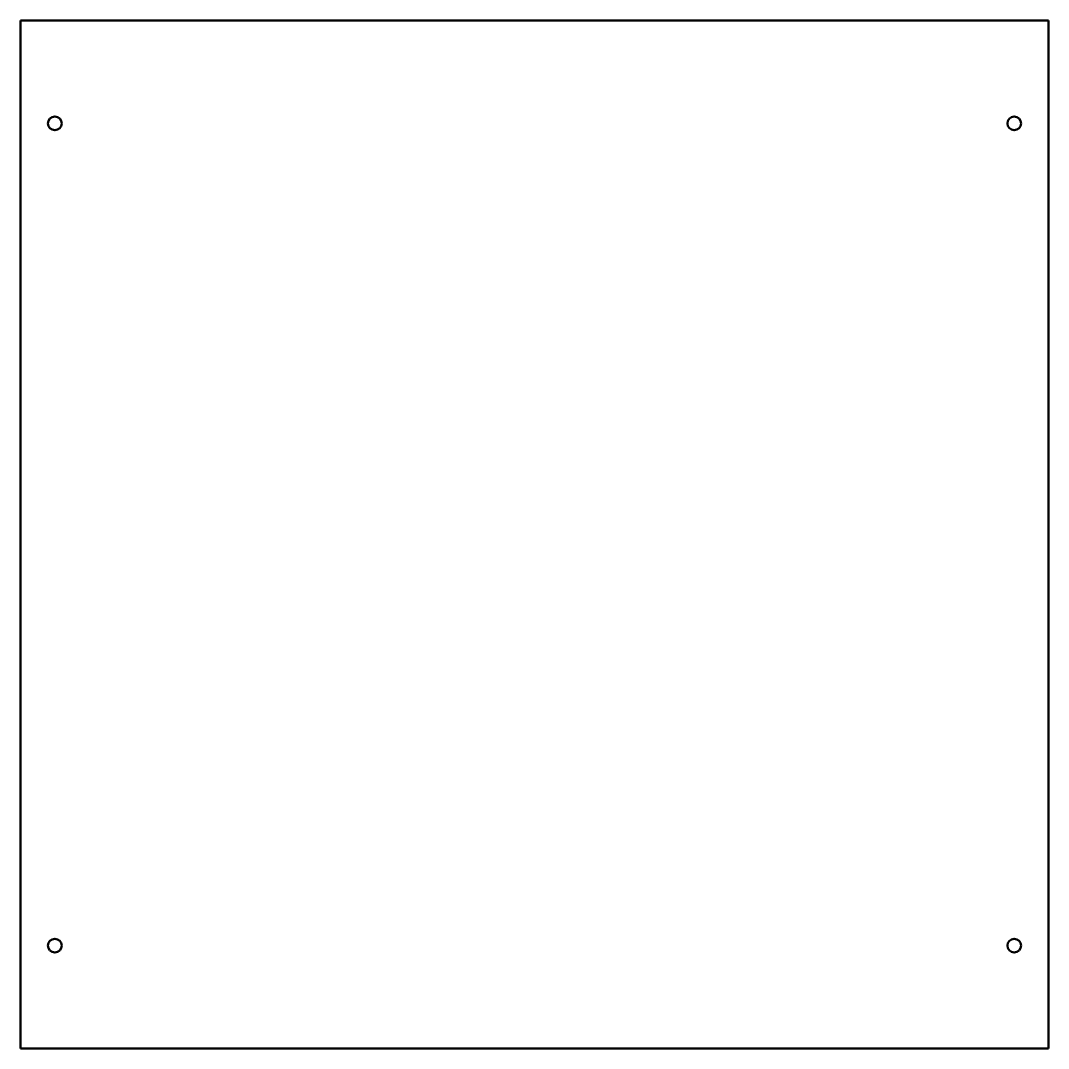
# Model space of a CAD drawing. Header units: millimetres. Extents: x 359 to 659, y 339 to 639.
import ezdxf

# ---------------------------------------------------------------- set-up
doc = ezdxf.new("R2010")
doc.units = ezdxf.units.MM
doc.layers.add('Visível (ISO)', color=7, linetype='Continuous', lineweight=50)

msp = doc.modelspace()

# ---------------------------------------------------------------- linework, layer by layer
at = {"layer": 'Visível (ISO)'}
for p, q in [((359.09, 338.72), (359.09, 638.72)), ((359.09, 638.72), (659.09, 638.72)), ((659.09, 638.72), (659.09, 338.72)), ((659.09, 338.72), (359.09, 338.72))]:
    msp.add_line(p, q, dxfattribs=at)
for centre in [(369.09, 608.72), (649.09, 608.72), (369.09, 368.72), (649.09, 368.72)]:
    msp.add_circle(centre, 2, dxfattribs=at)

doc.saveas('drawing.dxf')
